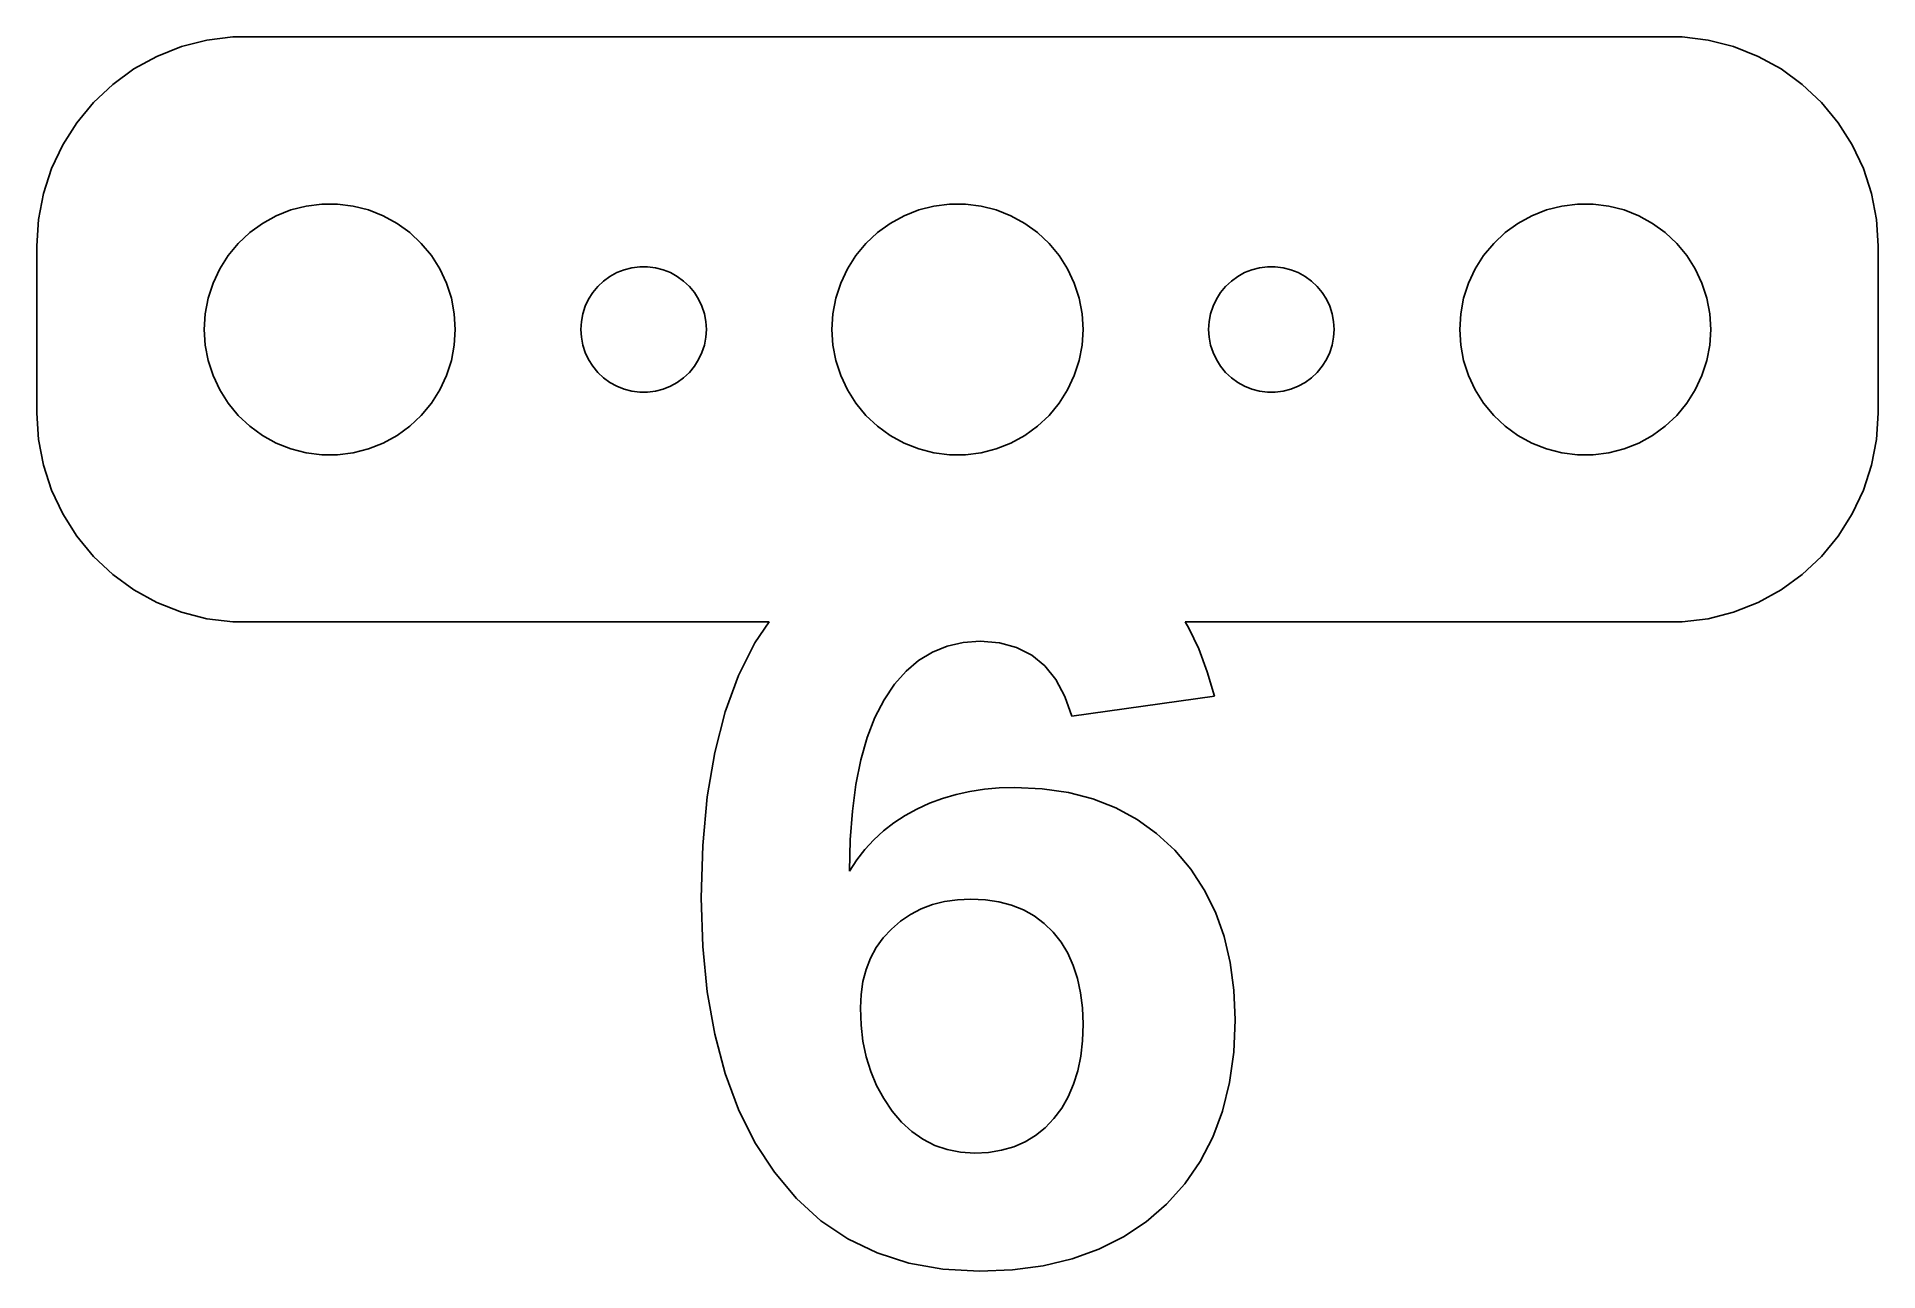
# Model space of a CAD drawing. Header units: metres. Extents: x -22 to 22, y -22.5 to 7.
import ezdxf

# ---------------------------------------------------------------- set-up
doc = ezdxf.new("R2010")
doc.units = ezdxf.units.M

msp = doc.modelspace()

# ---------------------------------------------------------------- linework, layer by layer
for p, q in [((-18.5451, 6.75528), (-19.1289, 6.52412)), ((-17.9369, 6.91142), (-18.5451, 6.75528)), ((-17.3139, 6.99013), (-17.9369, 6.91142)), ((17.3139, 6.99013), (-17.3139, 6.99013)), ((17.9369, 6.91142), (17.3139, 6.99013)), ((18.5451, 6.75528), (17.9369, 6.91142)), ((19.1289, 6.52412), (18.5451, 6.75528)), ((-19.6791, 6.22163), (-20.1871, 5.85255)), ((-19.1289, 6.52412), (-19.6791, 6.22163)), ((19.6791, 6.22163), (19.1289, 6.52412)), ((20.1871, 5.85255), (19.6791, 6.22163)), ((-20.1871, 5.85255), (-20.6448, 5.42273)), ((20.6448, 5.42273), (20.1871, 5.85255)), ((-20.6448, 5.42273), (-21.0451, 4.93892)), ((21.0451, 4.93892), (20.6448, 5.42273)), ((-21.0451, 4.93892), (-21.3815, 4.40877)), ((21.3815, 4.40877), (21.0451, 4.93892)), ((-21.3815, 4.40877), (-21.6489, 3.84062)), ((21.6489, 3.84062), (21.3815, 4.40877)), ((-21.6489, 3.84062), (-21.8429, 3.24344)), ((21.8429, 3.24344), (21.6489, 3.84062)), ((-21.8429, 3.24344), (-21.9606, 2.62666)), ((21.9606, 2.62666), (21.8429, 3.24344)), ((-16.6075, 2.53297), (-16.2773, 2.71448)), ((-16.2773, 2.71448), (-15.927, 2.85316)), ((-15.927, 2.85316), (-15.5621, 2.94685)), ((-15.5621, 2.94685), (-15.1884, 2.99408)), ((-15.1884, 2.99408), (-14.8116, 2.99408)), ((-14.8116, 2.99408), (-14.4379, 2.94685)), ((-14.4379, 2.94685), (-14.0729, 2.85316)), ((-14.0729, 2.85316), (-13.7227, 2.71448)), ((-13.7227, 2.71448), (-13.3925, 2.53297)), ((-1.60747, 2.53297), (-1.27733, 2.71448)), ((-1.27733, 2.71448), (-0.927048, 2.85316)), ((-0.927048, 2.85316), (-0.562134, 2.94685)), ((-0.562134, 2.94685), (-0.18837, 2.99408)), ((-0.18837, 2.99408), (0.18837, 2.99408)), ((0.18837, 2.99408), (0.562134, 2.94685)), ((0.562134, 2.94685), (0.927048, 2.85316)), ((0.927048, 2.85316), (1.27733, 2.71448)), ((1.27733, 2.71448), (1.60747, 2.53297)), ((13.3925, 2.53297), (13.7227, 2.71448)), ((13.7227, 2.71448), (14.0729, 2.85316)), ((14.0729, 2.85316), (14.4379, 2.94685)), ((14.4379, 2.94685), (14.8116, 2.99408)), ((14.8116, 2.99408), (15.1884, 2.99408)), ((15.1884, 2.99408), (15.5621, 2.94685)), ((15.5621, 2.94685), (15.927, 2.85316)), ((15.927, 2.85316), (16.2773, 2.71448)), ((16.2773, 2.71448), (16.6075, 2.53297)), ((-21.9606, 2.62666), (-22, 2)), ((-17.1869, 2.05363), (-16.9123, 2.31154)), ((-16.9123, 2.31154), (-16.6075, 2.53297)), ((-13.3925, 2.53297), (-13.0877, 2.31154)), ((-13.0877, 2.31154), (-12.8131, 2.05363)), ((-2.1869, 2.05363), (-1.91226, 2.31154)), ((-1.91226, 2.31154), (-1.60747, 2.53297)), ((1.60747, 2.53297), (1.91226, 2.31154)), ((1.91226, 2.31154), (2.1869, 2.05363)), ((12.8131, 2.05363), (13.0877, 2.31154)), ((13.0877, 2.31154), (13.3925, 2.53297)), ((16.6075, 2.53297), (16.9123, 2.31154)), ((16.9123, 2.31154), (17.1869, 2.05363)), ((22, 2), (21.9606, 2.62666)), ((-22, 2), (-22, -2)), ((-17.6289, 1.44525), (-17.427, 1.76335)), ((-17.427, 1.76335), (-17.1869, 2.05363)), ((-12.8131, 2.05363), (-12.5729, 1.76335)), ((-12.5729, 1.76335), (-12.3711, 1.44525)), ((-2.62891, 1.44525), (-2.42705, 1.76335)), ((-2.42705, 1.76335), (-2.1869, 2.05363)), ((2.1869, 2.05363), (2.42705, 1.76335)), ((2.42705, 1.76335), (2.62891, 1.44525)), ((12.3711, 1.44525), (12.5729, 1.76335)), ((12.5729, 1.76335), (12.8131, 2.05363)), ((17.1869, 2.05363), (17.427, 1.76335)), ((17.427, 1.76335), (17.6289, 1.44525)), ((22, -2), (22, 2)), ((-17.7893, 1.10437), (-17.6289, 1.44525)), ((-12.3711, 1.44525), (-12.2107, 1.10437)), ((-8.30373, 1.26648), (-8.13866, 1.35724)), ((-8.13866, 1.35724), (-7.96352, 1.42657)), ((-7.96352, 1.42657), (-7.78107, 1.47342)), ((-7.78107, 1.47342), (-7.59418, 1.49704)), ((-7.59418, 1.49704), (-7.40581, 1.49704)), ((-7.40581, 1.49704), (-7.21892, 1.47342)), ((-7.21892, 1.47342), (-7.03647, 1.42657)), ((-7.03647, 1.42657), (-6.86133, 1.35724)), ((-6.86133, 1.35724), (-6.69626, 1.26648)), ((-2.78932, 1.10437), (-2.62891, 1.44525)), ((2.62891, 1.44525), (2.78932, 1.10437)), ((6.69626, 1.26648), (6.86133, 1.35724)), ((6.86133, 1.35724), (7.03647, 1.42657)), ((7.03647, 1.42657), (7.21892, 1.47342)), ((7.21892, 1.47342), (7.40581, 1.49704)), ((7.40581, 1.49704), (7.59418, 1.49704)), ((7.59418, 1.49704), (7.78107, 1.47342)), ((7.78107, 1.47342), (7.96352, 1.42657)), ((7.96352, 1.42657), (8.13866, 1.35724)), ((8.13866, 1.35724), (8.30373, 1.26648)), ((12.2107, 1.10437), (12.3711, 1.44525)), ((17.6289, 1.44525), (17.7893, 1.10437)), ((-17.9057, 0.746063), (-17.7893, 1.10437)), ((-12.2107, 1.10437), (-12.0942, 0.746063)), ((-8.81445, 0.722626), (-8.71352, 0.881668)), ((-8.71352, 0.881668), (-8.59344, 1.02681)), ((-8.59344, 1.02681), (-8.45613, 1.15576)), ((-8.45613, 1.15576), (-8.30373, 1.26648)), ((-6.69626, 1.26648), (-6.54385, 1.15576)), ((-6.54385, 1.15576), (-6.40654, 1.02681)), ((-6.40654, 1.02681), (-6.28647, 0.881668)), ((-6.28647, 0.881668), (-6.18553, 0.722626)), ((-2.90575, 0.746063), (-2.78932, 1.10437)), ((2.78932, 1.10437), (2.90575, 0.746063)), ((6.18553, 0.722626), (6.28647, 0.881668)), ((6.28647, 0.881668), (6.40654, 1.02681)), ((6.40654, 1.02681), (6.54385, 1.15576)), ((6.54385, 1.15576), (6.69626, 1.26648)), ((8.30373, 1.26648), (8.45613, 1.15576)), ((8.45613, 1.15576), (8.59344, 1.02681)), ((8.59344, 1.02681), (8.71352, 0.881668)), ((8.71352, 0.881668), (8.81445, 0.722626)), ((12.0942, 0.746063), (12.2107, 1.10437)), ((17.7893, 1.10437), (17.9057, 0.746063)), ((-17.9763, 0.375992), (-17.9057, 0.746063)), ((-12.0942, 0.746063), (-12.0237, 0.375992)), ((-8.95287, 0.373032), (-8.89465, 0.552185)), ((-8.89465, 0.552185), (-8.81445, 0.722626)), ((-6.18553, 0.722626), (-6.10533, 0.552185)), ((-6.10533, 0.552185), (-6.04712, 0.373032)), ((-2.97633, 0.375992), (-2.90575, 0.746063)), ((2.90575, 0.746063), (2.97633, 0.375992)), ((6.04712, 0.373032), (6.10533, 0.552185)), ((6.10533, 0.552185), (6.18553, 0.722626)), ((8.81445, 0.722626), (8.89465, 0.552185)), ((8.89465, 0.552185), (8.95287, 0.373032)), ((12.0237, 0.375992), (12.0942, 0.746063)), ((17.9057, 0.746063), (17.9763, 0.375992)), ((-18, 0), (-17.9763, 0.375992)), ((-17.9763, -0.375992), (-18, 0)), ((-12.0237, 0.375992), (-12, 0)), ((-12, 0), (-12.0237, -0.375992)), ((-9, 0), (-8.98816, 0.187988)), ((-8.98816, -0.187988), (-9, 0)), ((-8.98816, 0.187988), (-8.95287, 0.373032)), ((-6.04712, 0.373032), (-6.01183, 0.187988)), ((-6.01183, 0.187988), (-6, 0)), ((-6, 0), (-6.01183, -0.187988)), ((-3, 0), (-2.97633, 0.375992)), ((-2.97633, -0.375992), (-3, 0)), ((2.97633, 0.375992), (3, 0)), ((3, 0), (2.97633, -0.375992)), ((6, 0), (6.01183, 0.187988)), ((6.01183, -0.187988), (6, 0)), ((6.01183, 0.187988), (6.04712, 0.373032)), ((8.95287, 0.373032), (8.98816, 0.187988)), ((8.98816, 0.187988), (9, 0)), ((9, 0), (8.98816, -0.187988)), ((12, 0), (12.0237, 0.375992)), ((12.0237, -0.375992), (12, 0)), ((17.9763, 0.375992), (18, 0)), ((18, 0), (17.9763, -0.375992)), ((-17.9057, -0.746063), (-17.9763, -0.375992)), ((-12.0237, -0.375992), (-12.0942, -0.746063)), ((-8.95287, -0.373032), (-8.98816, -0.187988)), ((-8.89465, -0.552185), (-8.95287, -0.373032)), ((-6.04712, -0.373032), (-6.10533, -0.552185)), ((-6.01183, -0.187988), (-6.04712, -0.373032)), ((-2.90575, -0.746063), (-2.97633, -0.375992)), ((2.97633, -0.375992), (2.90575, -0.746063)), ((6.04712, -0.373032), (6.01183, -0.187988)), ((6.10533, -0.552185), (6.04712, -0.373032)), ((8.95287, -0.373032), (8.89465, -0.552185)), ((8.98816, -0.187988), (8.95287, -0.373032)), ((12.0942, -0.746063), (12.0237, -0.375992)), ((17.9763, -0.375992), (17.9057, -0.746063)), ((-17.7893, -1.10437), (-17.9057, -0.746063)), ((-12.0942, -0.746063), (-12.2107, -1.10437)), ((-8.81445, -0.722626), (-8.89465, -0.552185)), ((-8.71352, -0.881668), (-8.81445, -0.722626)), ((-6.18553, -0.722626), (-6.28647, -0.881668)), ((-6.10533, -0.552185), (-6.18553, -0.722626)), ((-2.78932, -1.10437), (-2.90575, -0.746063)), ((2.90575, -0.746063), (2.78932, -1.10437)), ((6.18553, -0.722626), (6.10533, -0.552185)), ((6.28647, -0.881668), (6.18553, -0.722626)), ((8.81445, -0.722626), (8.71352, -0.881668)), ((8.89465, -0.552185), (8.81445, -0.722626)), ((12.2107, -1.10437), (12.0942, -0.746063)), ((17.9057, -0.746063), (17.7893, -1.10437)), ((-17.6289, -1.44525), (-17.7893, -1.10437)), ((-12.2107, -1.10437), (-12.3711, -1.44525)), ((-8.59344, -1.02681), (-8.71352, -0.881668)), ((-8.45613, -1.15576), (-8.59344, -1.02681)), ((-8.30373, -1.26648), (-8.45613, -1.15576)), ((-8.13866, -1.35724), (-8.30373, -1.26648)), ((-6.69626, -1.26648), (-6.86133, -1.35724)), ((-6.54385, -1.15576), (-6.69626, -1.26648)), ((-6.40654, -1.02681), (-6.54385, -1.15576)), ((-6.28647, -0.881668), (-6.40654, -1.02681)), ((-2.62891, -1.44525), (-2.78932, -1.10437)), ((2.78932, -1.10437), (2.62891, -1.44525)), ((6.40654, -1.02681), (6.28647, -0.881668)), ((6.54385, -1.15576), (6.40654, -1.02681)), ((6.69626, -1.26648), (6.54385, -1.15576)), ((6.86133, -1.35724), (6.69626, -1.26648)), ((8.30373, -1.26648), (8.13866, -1.35724)), ((8.45613, -1.15576), (8.30373, -1.26648)), ((8.59344, -1.02681), (8.45613, -1.15576)), ((8.71352, -0.881668), (8.59344, -1.02681)), ((12.3711, -1.44525), (12.2107, -1.10437)), ((17.7893, -1.10437), (17.6289, -1.44525)), ((-17.427, -1.76335), (-17.6289, -1.44525)), ((-12.3711, -1.44525), (-12.5729, -1.76335)), ((-7.96352, -1.42657), (-8.13866, -1.35724)), ((-7.78107, -1.47342), (-7.96352, -1.42657)), ((-7.59418, -1.49704), (-7.78107, -1.47342)), ((-7.40581, -1.49704), (-7.59418, -1.49704)), ((-7.21892, -1.47342), (-7.40581, -1.49704)), ((-7.03647, -1.42657), (-7.21892, -1.47342)), ((-6.86133, -1.35724), (-7.03647, -1.42657)), ((-2.42705, -1.76335), (-2.62891, -1.44525)), ((2.62891, -1.44525), (2.42705, -1.76335)), ((7.03647, -1.42657), (6.86133, -1.35724)), ((7.21892, -1.47342), (7.03647, -1.42657)), ((7.40581, -1.49704), (7.21892, -1.47342)), ((7.59418, -1.49704), (7.40581, -1.49704)), ((7.78107, -1.47342), (7.59418, -1.49704)), ((7.96352, -1.42657), (7.78107, -1.47342)), ((8.13866, -1.35724), (7.96352, -1.42657)), ((12.5729, -1.76335), (12.3711, -1.44525)), ((17.6289, -1.44525), (17.427, -1.76335)), ((-22, -2), (-21.9606, -2.62666)), ((-17.1869, -2.05363), (-17.427, -1.76335)), ((-16.9123, -2.31154), (-17.1869, -2.05363)), ((-12.8131, -2.05363), (-13.0877, -2.31154)), ((-12.5729, -1.76335), (-12.8131, -2.05363)), ((-2.1869, -2.05363), (-2.42705, -1.76335)), ((-1.91226, -2.31154), (-2.1869, -2.05363)), ((2.1869, -2.05363), (1.91226, -2.31154)), ((2.42705, -1.76335), (2.1869, -2.05363)), ((12.8131, -2.05363), (12.5729, -1.76335)), ((13.0877, -2.31154), (12.8131, -2.05363)), ((17.1869, -2.05363), (16.9123, -2.31154)), ((17.427, -1.76335), (17.1869, -2.05363)), ((21.9606, -2.62666), (22, -2)), ((-21.9606, -2.62666), (-21.8429, -3.24344)), ((-16.6075, -2.53297), (-16.9123, -2.31154)), ((-16.2773, -2.71448), (-16.6075, -2.53297)), ((-13.3925, -2.53297), (-13.7227, -2.71448)), ((-13.0877, -2.31154), (-13.3925, -2.53297)), ((-1.60747, -2.53297), (-1.91226, -2.31154)), ((-1.27733, -2.71448), (-1.60747, -2.53297)), ((1.60747, -2.53297), (1.27733, -2.71448)), ((1.91226, -2.31154), (1.60747, -2.53297)), ((13.3925, -2.53297), (13.0877, -2.31154)), ((13.7227, -2.71448), (13.3925, -2.53297)), ((16.6075, -2.53297), (16.2773, -2.71448)), ((16.9123, -2.31154), (16.6075, -2.53297)), ((21.8429, -3.24344), (21.9606, -2.62666)), ((-15.927, -2.85316), (-16.2773, -2.71448)), ((-15.5621, -2.94685), (-15.927, -2.85316)), ((-15.1884, -2.99408), (-15.5621, -2.94685)), ((-14.8116, -2.99408), (-15.1884, -2.99408)), ((-14.4379, -2.94685), (-14.8116, -2.99408)), ((-14.0729, -2.85316), (-14.4379, -2.94685)), ((-13.7227, -2.71448), (-14.0729, -2.85316)), ((-0.927048, -2.85316), (-1.27733, -2.71448)), ((-0.562134, -2.94685), (-0.927048, -2.85316)), ((-0.18837, -2.99408), (-0.562134, -2.94685)), ((0.18837, -2.99408), (-0.18837, -2.99408)), ((0.562134, -2.94685), (0.18837, -2.99408)), ((0.927048, -2.85316), (0.562134, -2.94685)), ((1.27733, -2.71448), (0.927048, -2.85316)), ((14.0729, -2.85316), (13.7227, -2.71448)), ((14.4379, -2.94685), (14.0729, -2.85316)), ((14.8116, -2.99408), (14.4379, -2.94685)), ((15.1884, -2.99408), (14.8116, -2.99408)), ((15.5621, -2.94685), (15.1884, -2.99408)), ((15.927, -2.85316), (15.5621, -2.94685)), ((16.2773, -2.71448), (15.927, -2.85316)), ((-21.8429, -3.24344), (-21.6489, -3.84062)), ((21.6489, -3.84062), (21.8429, -3.24344)), ((-21.6489, -3.84062), (-21.3815, -4.40877)), ((21.3815, -4.40877), (21.6489, -3.84062)), ((-21.3815, -4.40877), (-21.0451, -4.93892)), ((21.0451, -4.93892), (21.3815, -4.40877)), ((-21.0451, -4.93892), (-20.6448, -5.42273)), ((20.6448, -5.42273), (21.0451, -4.93892)), ((-20.6448, -5.42273), (-20.1871, -5.85255)), ((20.1871, -5.85255), (20.6448, -5.42273)), ((-20.1871, -5.85255), (-19.6791, -6.22163)), ((19.6791, -6.22163), (20.1871, -5.85255)), ((-19.6791, -6.22163), (-19.1289, -6.52412)), ((-19.1289, -6.52412), (-18.5451, -6.75528)), ((18.5451, -6.75528), (19.1289, -6.52412)), ((19.1289, -6.52412), (19.6791, -6.22163)), ((-18.5451, -6.75528), (-17.9369, -6.91142)), ((-17.9369, -6.91142), (-17.3139, -6.99013)), ((-17.3139, -6.99013), (-4.50052, -6.99013)), ((-4.50052, -6.99013), (-4.83919, -7.48808)), ((5.52599, -7.13803), (5.43753, -6.99013)), ((5.43753, -6.99013), (17.3139, -6.99013)), ((17.3139, -6.99013), (17.9369, -6.91142)), ((17.9369, -6.91142), (18.5451, -6.75528)), ((-0.247314, -7.56531), (0.132904, -7.47971)), ((0.132904, -7.47971), (0.539444, -7.45119)), ((0.539444, -7.45119), (1.00064, -7.48773)), ((5.76382, -7.63474), (5.52599, -7.13803)), ((-4.83919, -7.48808), (-5.23108, -8.26479)), ((-1.23024, -8.16446), (-0.928894, -7.90768)), ((-0.928894, -7.90768), (-0.601242, -7.70796)), ((-0.601242, -7.70796), (-0.247314, -7.56531)), ((1.00064, -7.48773), (1.4124, -7.59738)), ((1.4124, -7.59738), (1.77473, -7.78014)), ((1.77473, -7.78014), (2.08765, -8.03598)), ((5.96986, -8.1772), (5.76382, -7.63474)), ((-5.23108, -8.26479), (-5.55171, -9.13724)), ((-1.50528, -8.4783), (-1.23024, -8.16446)), ((2.08765, -8.03598), (2.35112, -8.36493)), ((6.14406, -8.76541), (5.96986, -8.1772)), ((-1.75403, -8.8492), (-1.50528, -8.4783)), ((2.35112, -8.36493), (2.56516, -8.76697)), ((2.56516, -8.76697), (2.72977, -9.24213)), ((2.72977, -9.24213), (6.14406, -8.76541)), ((-5.55171, -9.13724), (-5.8011, -10.1054)), ((-1.97281, -9.27505), (-1.75403, -8.8492)), ((-2.15791, -9.75375), (-1.97281, -9.27505)), ((-5.8011, -10.1054), (-5.97925, -11.1693)), ((-2.30937, -10.2853), (-2.15791, -9.75375)), ((-2.42717, -10.8697), (-2.30937, -10.2853)), ((-2.51132, -11.5069), (-2.42717, -10.8697)), ((0.642532, -10.9849), (0.298325, -11.0375)), ((0.997757, -10.9533), (0.642532, -10.9849)), ((1.36404, -10.9428), (0.997757, -10.9533)), ((2.02586, -10.9734), (1.36404, -10.9428)), ((2.64929, -11.0654), (2.02586, -10.9734)), ((-5.97925, -11.1693), (-6.08612, -12.3289)), ((-0.667984, -11.3215), (-0.968002, -11.4583)), ((-0.356918, -11.2058), (-0.667984, -11.3215)), ((-0.034805, -11.1111), (-0.356918, -11.2058)), ((0.298325, -11.0375), (-0.034805, -11.1111)), ((3.23434, -11.2185), (2.64929, -11.0654)), ((3.78101, -11.433), (3.23434, -11.2185)), ((4.28928, -11.7087), (3.78101, -11.433)), ((-2.5618, -12.197), (-2.51132, -11.5069)), ((-1.52019, -11.7896), (-1.76869, -11.9828)), ((-1.2533, -11.6147), (-1.52019, -11.7896)), ((-0.968002, -11.4583), (-1.2533, -11.6147)), ((4.75916, -12.0457), (4.28928, -11.7087)), ((-2.57863, -12.9399), (-2.5618, -12.197)), ((-1.99878, -12.1945), (-2.21046, -12.4245)), ((-1.76869, -11.9828), (-1.99878, -12.1945)), ((5.19064, -12.444), (4.75916, -12.0457)), ((-6.08612, -12.3289), (-6.12175, -13.5842)), ((-2.40375, -12.673), (-2.57863, -12.9399)), ((-2.21046, -12.4245), (-2.40375, -12.673)), ((5.5735, -12.8943), (5.19064, -12.444)), ((5.89745, -13.3874), (5.5735, -12.8943)), ((-6.12175, -13.5842), (-6.08612, -14.7434)), ((-0.30806, -13.6684), (-0.00238, -13.6246)), ((-0.00238, -13.6246), (0.320374, -13.61)), ((0.320374, -13.61), (0.66655, -13.6262)), ((0.66655, -13.6262), (0.990891, -13.6747)), ((6.16249, -13.9235), (5.89745, -13.3874)), ((-1.35992, -14.1355), (-1.12259, -13.9749)), ((-1.12259, -13.9749), (-0.868164, -13.8436)), ((-0.868164, -13.8436), (-0.596649, -13.7414)), ((-0.596649, -13.7414), (-0.30806, -13.6684)), ((0.990891, -13.6747), (1.29341, -13.7556)), ((1.29341, -13.7556), (1.5741, -13.8688)), ((1.5741, -13.8688), (1.83295, -14.0144)), ((1.83295, -14.0144), (2.06998, -14.1923)), ((6.36864, -14.5023), (6.16249, -13.9235)), ((-1.77672, -14.5388), (-1.58018, -14.3252)), ((-1.58018, -14.3252), (-1.35992, -14.1355)), ((2.06998, -14.1923), (2.28517, -14.4025)), ((2.28517, -14.4025), (2.4749, -14.6414)), ((6.5159, -15.1241), (6.36864, -14.5023)), ((-6.08612, -14.7434), (-5.97925, -15.8282)), ((-2.07909, -15.0221), (-1.94302, -14.7711)), ((-1.94302, -14.7711), (-1.77672, -14.5388)), ((2.4749, -14.6414), (2.63545, -14.9052)), ((2.63545, -14.9052), (2.7668, -15.194)), ((-2.26051, -15.58), (-2.18492, -15.2917)), ((-2.18492, -15.2917), (-2.07909, -15.0221)), ((2.7668, -15.194), (2.86897, -15.5078)), ((6.60425, -15.7887), (6.5159, -15.1241)), ((-5.97925, -15.8282), (-5.8011, -16.8386)), ((-2.30588, -15.887), (-2.26051, -15.58)), ((2.86897, -15.5078), (2.94194, -15.8466)), ((6.6337, -16.4961), (6.60425, -15.7887)), ((-2.32098, -16.2126), (-2.30588, -15.887)), ((-2.30548, -16.6194), (-2.32098, -16.2126)), ((2.94194, -15.8466), (2.98573, -16.2104)), ((2.98573, -16.2104), (3.00032, -16.5991)), ((-2.25893, -17.0078), (-2.30548, -16.6194)), ((3.00032, -16.5991), (2.98613, -16.9954)), ((6.6003, -17.2706), (6.6337, -16.4961)), ((-5.8011, -16.8386), (-5.55171, -17.7745)), ((-2.18137, -17.3778), (-2.25893, -17.0078)), ((2.98613, -16.9954), (2.94353, -17.3669)), ((-2.07277, -17.7293), (-2.18137, -17.3778)), ((2.94353, -17.3669), (2.87253, -17.7137)), ((6.50012, -17.9965), (6.6003, -17.2706)), ((-5.55171, -17.7745), (-5.23108, -18.6361)), ((-1.93314, -18.0625), (-2.07277, -17.7293)), ((2.77313, -18.0358), (2.64534, -18.3332)), ((2.87253, -17.7137), (2.77313, -18.0358)), ((6.33316, -18.6737), (6.50012, -17.9965)), ((-1.76248, -18.3772), (-1.93314, -18.0625)), ((-1.56081, -18.6735), (-1.76248, -18.3772)), ((2.64534, -18.3332), (2.48914, -18.6059)), ((-5.23108, -18.6361), (-4.83919, -19.4232)), ((-1.3344, -18.9401), (-1.56081, -18.6735)), ((2.30455, -18.8538), (2.0955, -19.0726)), ((2.48914, -18.6059), (2.30455, -18.8538)), ((6.0994, -19.3023), (6.33316, -18.6737)), ((-1.08958, -19.1657), (-1.3344, -18.9401)), ((-0.826355, -19.3503), (-1.08958, -19.1657)), ((-0.544724, -19.4939), (-0.826355, -19.3503)), ((1.86595, -19.2577), (1.61589, -19.4092)), ((2.0955, -19.0726), (1.86595, -19.2577)), ((5.79886, -19.8822), (6.0994, -19.3023)), ((-4.83919, -19.4232), (-4.37604, -20.136)), ((-0.244675, -19.5964), (-0.544724, -19.4939)), ((0.073761, -19.6579), (-0.244675, -19.5964)), ((0.410629, -19.6784), (0.073761, -19.6579)), ((0.742691, -19.6616), (0.410629, -19.6784)), ((1.05426, -19.6111), (0.742691, -19.6616)), ((1.34534, -19.527), (1.05426, -19.6111)), ((1.61589, -19.4092), (1.34534, -19.527)), ((-4.37604, -20.136), (-3.8484, -20.7632)), ((5.43153, -20.4135), (5.79886, -19.8822)), ((4.99742, -20.8961), (5.43153, -20.4135)), ((-3.8484, -20.7632), (-3.2632, -21.2939)), ((4.50545, -21.3217), (4.99742, -20.8961)), ((-3.2632, -21.2939), (-2.62042, -21.7282)), ((3.96457, -21.6818), (4.50545, -21.3217)), ((-2.62042, -21.7282), (-1.92004, -22.0659)), ((2.73608, -22.2055), (3.37479, -21.9764)), ((3.37479, -21.9764), (3.96457, -21.6818)), ((-1.92004, -22.0659), (-1.16211, -22.3071)), ((-1.16211, -22.3071), (-0.346573, -22.4519)), ((1.31195, -22.4674), (2.04848, -22.3692)), ((2.04848, -22.3692), (2.73608, -22.2055)), ((-0.346573, -22.4519), (0.52652, -22.5001)), ((0.52652, -22.5001), (1.31195, -22.4674))]:
    msp.add_line(p, q)

doc.saveas('drawing.dxf')
